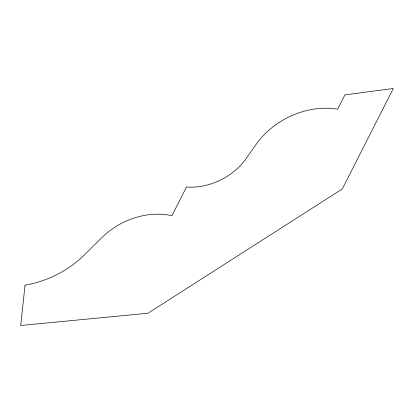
<?xml version="1.0" encoding="UTF-8"?>
<svg xmlns="http://www.w3.org/2000/svg" width="414" height="414" viewBox="0 0 414 414"><rect width="100%" height="100%" fill="white"/><g stroke="black" fill="none" stroke-linecap="round" stroke-linejoin="round"><path stroke-width="0.62" d="M25.042 285.137L20.7 325.497L147.953 313.243L342.295 188.95L393.3 88.503L344.909 94.873L337.622 109.224A70.587 54.933 -27.3 0 0 256.116 144.388L246.304 158.376A56.242 43.77 -27.3 0 1 186.491 187.024L171.919 215.72A65.231 50.767 -27.3 0 0 101.735 237.724L84.875 254.47A88.705 69.034 -27.3 0 1 25.042 285.137"/></g></svg>
